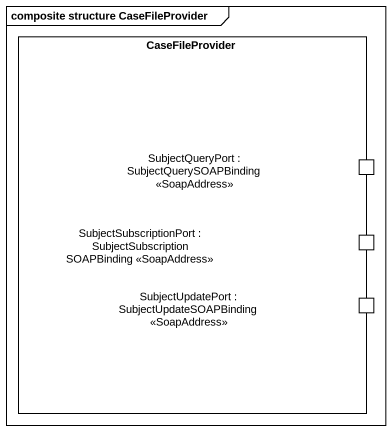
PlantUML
@startuml
mainframe composite structure CaseFileProvider
rectangle CaseFileProvider {
  port "SubjectQueryPort : SubjectQuerySOAPBinding <<SoapAddress>>" as SubjectQueryPort
  port "SubjectSubscriptionPort : SubjectSubscriptionSOAPBinding <<SoapAddress>>" as SubjectSubscriptionPort
  port "SubjectUpdatePort : SubjectUpdateSOAPBinding <<SoapAddress>>" as SubjectUpdatePort
}
@enduml
